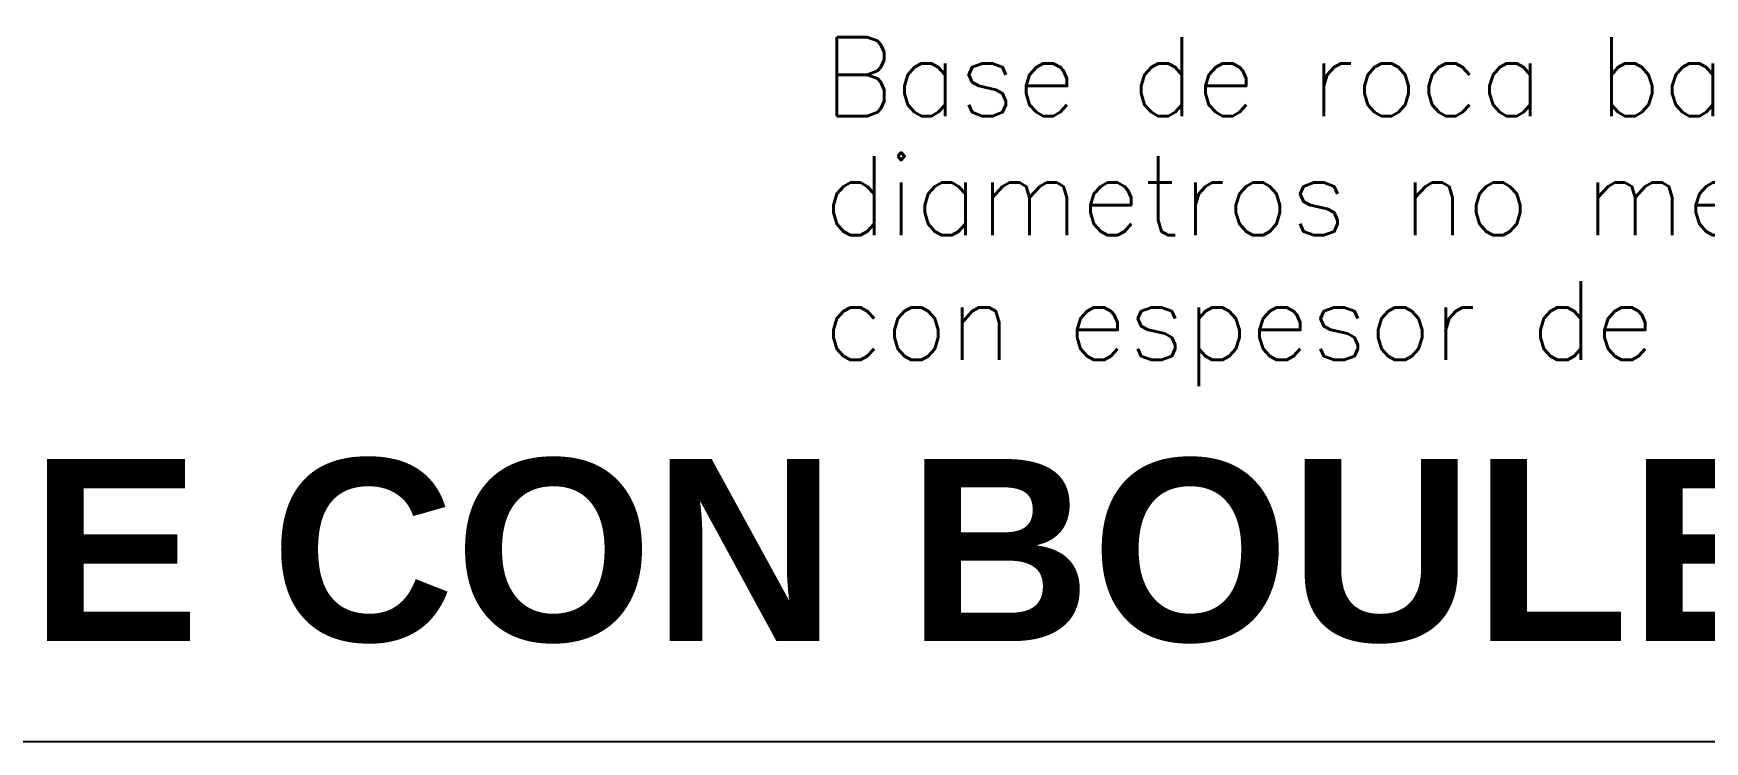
# Model space of a CAD drawing. Header units: millimetres. Extents: x 604786 to 1211550, y 1310999 to 2622648.
# Drawn here: x 605022.21 to 605046.42, y 1311209.04 to 1311219.31 of the extents above; entities that cross this region are included whole.
import ezdxf

# ---------------------------------------------------------------- set-up
doc = ezdxf.new("R2010")
doc.units = ezdxf.units.MM
doc.styles.add('ARIALTEXT', font='')
doc.styles.add('ROMANS', font='ROMANS', dxfattribs={"height": 0.2})
doc.styles.get('ARIALTEXT').set_extended_font_data('Arial', bold=True)

msp = doc.modelspace()

# ---------------------------------------------------------------- linework, layer by layer
at = {"color": 1}
msp.add_line((604975.355, 1311209.043), (605057.992, 1311209.043), dxfattribs=at)

# ---------------------------------------------------------------- texts
at = {"style": 'ROMANS'}
for s, p in [('Base de roca basaltica con', (605033.656, 1311218.112)), ('diametros no menores a .30 mts', (605033.656, 1311216.385)), ('con espesor de 0.60 mts.', (605033.656, 1311214.576))]:
    msp.add_text(s, height=1.14314, dxfattribs=at).set_placement(p)
at = {"color": 3, "insert": (604975.239, 1311213.14), "char_height": 2.64065, "attachment_point": 1, "style": 'ARIALTEXT'}
msp.add_mtext('SECCION TIPICA DE CALLE CON BOULEVARD', dxfattribs=at)

doc.saveas('drawing.dxf')
